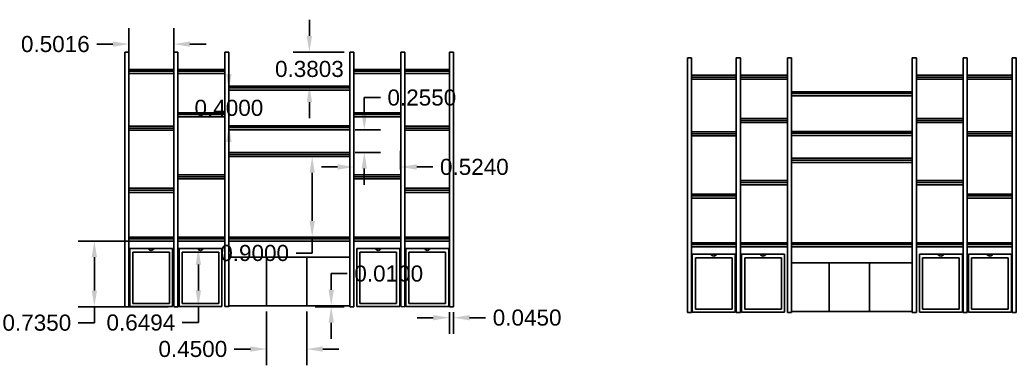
# Model space of a CAD drawing. Header units: millimetres. Extents: x 307.3 to 349.3, y 401.6 to 410.3.
# Drawn here: x 338.14 to 349.27, y 406.16 to 410.02 of the extents above; entities that cross this region are included whole.
import ezdxf

# ---------------------------------------------------------------- set-up
doc = ezdxf.new("R2010")
doc.units = ezdxf.units.MM
doc.layers.add('HATCH1', color=253, linetype='Continuous')
doc.styles.get("Standard").update_dxf_attribs({"font": 'arial.ttf'})
doc.dimstyles.get("Standard").update_dxf_attribs({"dimtxt": 0.18, "dimasz": 0.18, "dimexe": 0.18, "dimexo": 0.0625, "dimgap": 0.09, "dimtad": 0, "dimtih": 1, "dimtoh": 1, "dimdec": 4, "dimzin": 0, "dimdsep": 46, "dimtxsty": 'Standard', "dimcen": 0.09, "dimadec": 0, "dimazin": 0, "dimtfac": 1, "dimtdec": 4, "dimtofl": 0, "dimtmove": 0, "dimatfit": 3, "dimfxl": 1, "dimtolj": 1, "dimtzin": 0, "dimarcsym": 0})

# ---------------------------------------------------------------- blocks, each defined once
blk = doc.blocks.new('*D49')
at = {"layer": 'Defpoints', "color": 0, "transparency": 16777216}
for p in [(339.356, 409.753), (339.356, 409.469), (339.858, 409.469)]:
    blk.add_point(p, dxfattribs=at)
at = {"layer": 'HATCH1', "color": 0, "lineweight": -2, "transparency": 16777216}
for p, q in [((339.356, 409.531), (339.356, 409.933)), ((339.858, 409.531), (339.858, 409.933)), ((339.176, 409.753), (338.996, 409.753)), ((340.038, 409.753), (340.218, 409.753))]:
    blk.add_line(p, q, dxfattribs=at)
at = {"layer": 'HATCH1', "color": 0, "transparency": 16777216}
for points in [[(339.176, 409.783), (339.176, 409.723), (339.356, 409.753)], [(340.038, 409.783), (340.038, 409.723), (339.858, 409.753)]]:
    blk.add_solid(points, dxfattribs=at)
at = {"layer": 'HATCH1', "color": 0, "transparency": 16777216, "insert": (338.533, 409.753), "char_height": 0.18, "attachment_point": 5}
blk.add_mtext('\\A1;0.5016', dxfattribs=at)
blk = doc.blocks.new('*D50')
at = {"layer": 'Defpoints', "color": 0, "transparency": 16777216}
for p in [(341.823, 408.494), (341.404, 407.594), (341.823, 407.594)]:
    blk.add_point(p, dxfattribs=at)
at = {"layer": 'HATCH1', "color": 0, "lineweight": -2, "transparency": 16777216}
for p, q in [((341.761, 408.494), (341.224, 408.494)), ((341.404, 408.314), (341.404, 407.774)), ((341.761, 407.594), (341.224, 407.594)), ((341.404, 407.594), (341.404, 407.414)), ((341.404, 407.414), (341.224, 407.414))]:
    blk.add_line(p, q, dxfattribs=at)
at = {"layer": 'HATCH1', "color": 0, "transparency": 16777216}
for points in [[(341.374, 408.314), (341.434, 408.314), (341.404, 408.494)], [(341.374, 407.774), (341.434, 407.774), (341.404, 407.594)]]:
    blk.add_solid(points, dxfattribs=at)
at = {"layer": 'HATCH1', "color": 0, "transparency": 16777216, "insert": (340.761, 407.414), "char_height": 0.18, "attachment_point": 5}
blk.add_mtext('\\A1;0.9000', dxfattribs=at)
blk = doc.blocks.new('*D51')
at = {"layer": 'Defpoints', "color": 0, "transparency": 16777216}
for p in [(341.617, 406.824), (341.823, 406.824), (341.823, 406.814)]:
    blk.add_point(p, dxfattribs=at)
at = {"layer": 'HATCH1', "color": 0, "lineweight": -2, "transparency": 16777216}
for p, q in [((341.617, 407.004), (341.617, 407.184)), ((341.617, 407.184), (341.797, 407.184)), ((341.761, 406.824), (341.437, 406.824)), ((341.761, 406.814), (341.437, 406.814)), ((341.617, 406.634), (341.617, 406.454))]:
    blk.add_line(p, q, dxfattribs=at)
at = {"layer": 'HATCH1', "color": 0, "transparency": 16777216}
for points in [[(341.587, 407.004), (341.647, 407.004), (341.617, 406.824)], [(341.587, 406.634), (341.647, 406.634), (341.617, 406.814)]]:
    blk.add_solid(points, dxfattribs=at)
at = {"layer": 'HATCH1', "color": 0, "transparency": 16777216, "insert": (342.26, 407.184), "char_height": 0.18, "attachment_point": 5}
blk.add_mtext('\\A1;0.0100', dxfattribs=at)
blk = doc.blocks.new('*D52')
at = {"layer": 'Defpoints', "color": 0, "transparency": 16777216}
for p in [(342.938, 406.814), (342.983, 406.814), (342.983, 406.691)]:
    blk.add_point(p, dxfattribs=at)
at = {"layer": 'HATCH1', "color": 0, "lineweight": -2, "transparency": 16777216}
for p, q in [((342.758, 406.691), (342.578, 406.691)), ((342.938, 406.751), (342.938, 406.511)), ((342.983, 406.751), (342.983, 406.511)), ((343.163, 406.691), (343.343, 406.691))]:
    blk.add_line(p, q, dxfattribs=at)
at = {"layer": 'HATCH1', "color": 0, "transparency": 16777216}
for points in [[(342.758, 406.721), (342.758, 406.661), (342.938, 406.691)], [(343.163, 406.721), (343.163, 406.661), (342.983, 406.691)]]:
    blk.add_solid(points, dxfattribs=at)
at = {"layer": 'HATCH1', "color": 0, "transparency": 16777216, "insert": (343.807, 406.691), "char_height": 0.18, "attachment_point": 5}
blk.add_mtext('\\A1;0.0450', dxfattribs=at)
blk = doc.blocks.new('*D53')
at = {"layer": 'Defpoints', "color": 0, "transparency": 16777216}
for p in [(340.473, 409.239), (340.473, 409.239), (340.473, 408.839)]:
    blk.add_point(p, dxfattribs=at)
at = {"layer": 'HATCH1', "color": 0, "lineweight": -2, "transparency": 16777216}
for p, q in [((340.473, 409.419), (340.473, 409.599)), ((340.536, 409.239), (340.653, 409.239)), ((340.536, 408.839), (340.653, 408.839)), ((340.473, 408.659), (340.473, 408.479))]:
    blk.add_line(p, q, dxfattribs=at)
at = {"layer": 'HATCH1', "color": 0, "transparency": 16777216}
for points in [[(340.443, 409.419), (340.503, 409.419), (340.473, 409.239)], [(340.443, 408.659), (340.503, 408.659), (340.473, 408.839)]]:
    blk.add_solid(points, dxfattribs=at)
at = {"layer": 'HATCH1', "color": 0, "transparency": 16777216, "insert": (340.473, 409.039), "char_height": 0.18, "attachment_point": 5}
blk.add_mtext('\\A1;0.4000', dxfattribs=at)
blk = doc.blocks.new('*D54')
at = {"layer": 'Defpoints', "color": 0, "transparency": 16777216}
for p in [(341.373, 409.664), (341.823, 409.664), (341.823, 409.284)]:
    blk.add_point(p, dxfattribs=at)
at = {"layer": 'HATCH1', "color": 0, "lineweight": -2, "transparency": 16777216}
for p, q in [((341.373, 409.844), (341.373, 410.024)), ((341.761, 409.664), (341.193, 409.664)), ((341.761, 409.284), (341.193, 409.284)), ((341.373, 409.104), (341.373, 408.924))]:
    blk.add_line(p, q, dxfattribs=at)
at = {"layer": 'HATCH1', "color": 0, "transparency": 16777216}
for points in [[(341.343, 409.844), (341.403, 409.844), (341.373, 409.664)], [(341.343, 409.104), (341.403, 409.104), (341.373, 409.284)]]:
    blk.add_solid(points, dxfattribs=at)
at = {"layer": 'HATCH1', "color": 0, "transparency": 16777216, "insert": (341.373, 409.474), "char_height": 0.18, "attachment_point": 5}
blk.add_mtext('\\A1;0.3803', dxfattribs=at)
blk = doc.blocks.new('*D55')
at = {"layer": 'Defpoints', "color": 0, "transparency": 16777216}
for p in [(342.393, 408.378), (341.869, 408.289), (342.393, 408.289)]:
    blk.add_point(p, dxfattribs=at)
at = {"layer": 'HATCH1', "color": 0, "lineweight": -2, "transparency": 16777216}
for p, q in [((341.869, 408.351), (341.869, 408.558)), ((342.393, 408.351), (342.393, 408.558)), ((341.689, 408.378), (341.509, 408.378)), ((342.573, 408.378), (342.753, 408.378))]:
    blk.add_line(p, q, dxfattribs=at)
at = {"layer": 'HATCH1', "color": 0, "transparency": 16777216}
for points in [[(341.689, 408.408), (341.689, 408.348), (341.869, 408.378)], [(342.573, 408.408), (342.573, 408.348), (342.393, 408.378)]]:
    blk.add_solid(points, dxfattribs=at)
at = {"layer": 'HATCH1', "color": 0, "transparency": 16777216, "insert": (343.217, 408.378), "char_height": 0.18, "attachment_point": 5}
blk.add_mtext('\\A1;0.5240', dxfattribs=at)
blk = doc.blocks.new('*D56')
at = {"layer": 'Defpoints', "color": 0, "transparency": 16777216}
for p in [(341.823, 408.794), (341.987, 408.794), (341.823, 408.539)]:
    blk.add_point(p, dxfattribs=at)
at = {"layer": 'HATCH1', "color": 0, "lineweight": -2, "transparency": 16777216}
for p, q in [((341.987, 408.974), (341.987, 409.154)), ((341.987, 409.154), (342.167, 409.154)), ((341.886, 408.794), (342.167, 408.794)), ((341.886, 408.539), (342.167, 408.539)), ((341.987, 408.359), (341.987, 408.179))]:
    blk.add_line(p, q, dxfattribs=at)
at = {"layer": 'HATCH1', "color": 0, "transparency": 16777216}
for points in [[(341.957, 408.974), (342.017, 408.974), (341.987, 408.794)], [(341.957, 408.359), (342.017, 408.359), (341.987, 408.539)]]:
    blk.add_solid(points, dxfattribs=at)
at = {"layer": 'HATCH1', "color": 0, "transparency": 16777216, "insert": (342.63, 409.154), "char_height": 0.18, "attachment_point": 5}
blk.add_mtext('\\A1;0.2550', dxfattribs=at)
blk = doc.blocks.new('*D57')
at = {"layer": 'Defpoints', "color": 0, "transparency": 16777216}
for p in [(339.856, 407.549), (338.969, 406.814), (339.856, 406.814)]:
    blk.add_point(p, dxfattribs=at)
at = {"layer": 'HATCH1', "color": 0, "lineweight": -2, "transparency": 16777216}
for p, q in [((339.794, 407.549), (338.789, 407.549)), ((338.969, 407.369), (338.969, 406.994)), ((339.794, 406.814), (338.789, 406.814)), ((338.969, 406.814), (338.969, 406.634)), ((338.969, 406.634), (338.789, 406.634))]:
    blk.add_line(p, q, dxfattribs=at)
at = {"layer": 'HATCH1', "color": 0, "transparency": 16777216}
for points in [[(338.939, 407.369), (338.999, 407.369), (338.969, 407.549)], [(338.939, 406.994), (338.999, 406.994), (338.969, 406.814)]]:
    blk.add_solid(points, dxfattribs=at)
at = {"layer": 'HATCH1', "color": 0, "transparency": 16777216, "insert": (338.326, 406.634), "char_height": 0.18, "attachment_point": 5}
blk.add_mtext('\\A1;0.7350', dxfattribs=at)
blk = doc.blocks.new('*D58')
at = {"layer": 'Defpoints', "color": 0, "transparency": 16777216}
for p in [(339.844, 407.465), (339.844, 406.816), (340.132, 406.816)]:
    blk.add_point(p, dxfattribs=at)
at = {"layer": 'HATCH1', "color": 0, "lineweight": -2, "transparency": 16777216}
for p, q in [((339.907, 407.465), (340.312, 407.465)), ((340.132, 407.285), (340.132, 406.996)), ((339.907, 406.816), (340.312, 406.816)), ((340.132, 406.816), (340.132, 406.636)), ((340.132, 406.636), (339.952, 406.636))]:
    blk.add_line(p, q, dxfattribs=at)
at = {"layer": 'HATCH1', "color": 0, "transparency": 16777216}
for points in [[(340.102, 407.285), (340.162, 407.285), (340.132, 407.465)], [(340.102, 406.996), (340.162, 406.996), (340.132, 406.816)]]:
    blk.add_solid(points, dxfattribs=at)
at = {"layer": 'HATCH1', "color": 0, "transparency": 16777216, "insert": (339.489, 406.636), "char_height": 0.18, "attachment_point": 5}
blk.add_mtext('\\A1;0.6494', dxfattribs=at)
blk = doc.blocks.new('*D59')
at = {"layer": 'Defpoints', "color": 0, "transparency": 16777216}
for p in [(340.893, 406.824), (341.343, 406.825), (340.893, 406.34)]:
    blk.add_point(p, dxfattribs=at)
at = {"layer": 'HATCH1', "color": 0, "lineweight": -2, "transparency": 16777216}
for p, q in [((340.893, 406.762), (340.893, 406.16)), ((341.343, 406.762), (341.343, 406.16)), ((340.713, 406.34), (340.533, 406.34)), ((341.523, 406.34), (341.703, 406.34))]:
    blk.add_line(p, q, dxfattribs=at)
at = {"layer": 'HATCH1', "color": 0, "transparency": 16777216}
for points in [[(340.713, 406.37), (340.713, 406.31), (340.893, 406.34)], [(341.523, 406.37), (341.523, 406.31), (341.343, 406.34)]]:
    blk.add_solid(points, dxfattribs=at)
at = {"layer": 'HATCH1', "color": 0, "transparency": 16777216, "insert": (340.07, 406.34), "char_height": 0.18, "attachment_point": 5}
blk.add_mtext('\\A1;0.4500', dxfattribs=at)

msp = doc.modelspace()

# ---------------------------------------------------------------- linework, layer by layer
at = {"layer": 'HATCH1', "color": 114, "true_color": 0x139b48}
for p, q in [((339.311, 409.6639), (339.311, 406.8139)), ((339.311, 409.6639), (339.356, 409.6639)), ((339.356, 406.8139), (339.356, 409.6639)), ((339.856, 409.6639), (339.856, 406.81503)), ((339.856, 409.6639), (339.88099, 409.6639)), ((339.88099, 409.6639), (339.90349, 409.6639)), ((339.90349, 409.6639), (339.90349, 406.8139)), ((340.47349, 409.6639), (340.42849, 409.6639)), ((340.42849, 409.6639), (340.42849, 406.81503)), ((340.47349, 409.6639), (340.47349, 406.8139)), ((340.47349, 409.6639), (340.47349, 409.4639)), ((341.82349, 406.8142), (341.82349, 409.6642)), ((341.82349, 409.6642), (341.86849, 409.6642)), ((341.86849, 409.6642), (341.86849, 406.8142)), ((342.39349, 409.6639), (342.39349, 406.81503)), ((342.43849, 409.6639), (342.39349, 409.6639)), ((342.43849, 409.6639), (342.43849, 406.8139)), ((342.93849, 406.8139), (342.93849, 409.6639)), ((342.93849, 409.6639), (342.93849, 409.5139)), ((342.93849, 409.6639), (342.98349, 409.6639)), ((342.98349, 406.8139), (342.98349, 409.6639)), ((345.60055, 409.59973), (345.60055, 406.74973)), ((345.60055, 409.59973), (345.64555, 409.59973)), ((345.64555, 406.74973), (345.64555, 409.59973)), ((346.14555, 409.59973), (346.14555, 406.75085)), ((346.14555, 409.59973), (346.17053, 409.59973)), ((346.17053, 409.59973), (346.19303, 409.59973)), ((346.19303, 409.59973), (346.19303, 406.74973)), ((346.76303, 409.59973), (346.71803, 409.59973)), ((346.71803, 409.59973), (346.71803, 406.75085)), ((346.76303, 409.59973), (346.76303, 406.74973)), ((346.76303, 409.59973), (346.76303, 409.39973)), ((348.11304, 406.75003), (348.11304, 409.60003)), ((348.11304, 409.60003), (348.15804, 409.60003)), ((348.15804, 409.60003), (348.15804, 406.75003)), ((348.68303, 409.59973), (348.68303, 406.75085)), ((348.72803, 409.59973), (348.68303, 409.59973)), ((348.72803, 409.59973), (348.72803, 406.74973)), ((349.22803, 406.74973), (349.22803, 409.59973)), ((349.22803, 409.59973), (349.22803, 409.44973)), ((349.22803, 409.59973), (349.27303, 409.59973)), ((349.27303, 406.74973), (349.27303, 409.59973)), ((339.83575, 409.4689), (339.35631, 409.4689)), ((339.35631, 409.4239), (339.83094, 409.4239)), ((339.85794, 409.4689), (339.82099, 409.4689)), ((339.82293, 409.4239), (339.85794, 409.4239)), ((340.40434, 409.4689), (339.90379, 409.4689)), ((339.90379, 409.4239), (340.42882, 409.4239)), ((341.86751, 409.4239), (342.39379, 409.4239)), ((342.44167, 409.4239), (342.93938, 409.4239)), ((346.1253, 409.40473), (345.64586, 409.40473)), ((346.14749, 409.40473), (346.11053, 409.40473)), ((346.69388, 409.40473), (346.19334, 409.40473)), ((340.47349, 409.2839), (341.82349, 409.2839)), ((345.64586, 409.35973), (346.12048, 409.35973)), ((346.11247, 409.35973), (346.14749, 409.35973)), ((346.19334, 409.35973), (346.71837, 409.35973)), ((348.15706, 409.35973), (348.68334, 409.35973)), ((348.73122, 409.35973), (349.22892, 409.35973)), ((340.47349, 409.2389), (341.82349, 409.2389)), ((340.47349, 409.2389), (341.82349, 409.2389)), ((346.76303, 409.21973), (348.11304, 409.21973)), ((346.76303, 409.17473), (348.11304, 409.17473)), ((346.76303, 409.17473), (348.11304, 409.17473)), ((339.90405, 408.9389), (340.40349, 408.9389)), ((339.90405, 408.9389), (340.40267, 408.9389)), ((339.90405, 408.9389), (340.40036, 408.9389)), ((339.90405, 408.9389), (340.42834, 408.9389)), ((341.87393, 408.9389), (342.39242, 408.9389)), ((341.89349, 408.9389), (342.39375, 408.9389)), ((341.89349, 408.9389), (342.3958, 408.9389)), ((341.89349, 408.9389), (342.39785, 408.9389)), ((340.47349, 408.8389), (341.82349, 408.8389)), ((340.47349, 408.8389), (341.82349, 408.8389)), ((341.14849, 408.8389), (340.47349, 408.8389)), ((340.47349, 408.8389), (341.82349, 408.8389)), ((346.1936, 408.87473), (346.69303, 408.87473)), ((346.1936, 408.87473), (346.69222, 408.87473)), ((346.1936, 408.87473), (346.68991, 408.87473)), ((346.1936, 408.87473), (346.71789, 408.87473)), ((348.16348, 408.87473), (348.68196, 408.87473)), ((348.18303, 408.87473), (348.6833, 408.87473)), ((348.18303, 408.87473), (348.68535, 408.87473)), ((348.18303, 408.87473), (348.68739, 408.87473)), ((339.35925, 408.7889), (339.8328, 408.7889)), ((339.35925, 408.7889), (339.85792, 408.7889)), ((339.35969, 408.7889), (339.83641, 408.7889)), ((340.47349, 408.7939), (341.82349, 408.7939)), ((340.47349, 408.7939), (341.82349, 408.7939)), ((340.47349, 408.7939), (341.82349, 408.7939)), ((342.43903, 408.7889), (342.93849, 408.7889)), ((342.43903, 408.7889), (342.93849, 408.7889)), ((342.43903, 408.7889), (342.93849, 408.7889)), ((345.64879, 408.72473), (346.12234, 408.72473)), ((345.64879, 408.72473), (346.14746, 408.72473)), ((345.64923, 408.72473), (346.12595, 408.72473)), ((346.76303, 408.77473), (348.11304, 408.77473)), ((346.76303, 408.77473), (348.11304, 408.77473)), ((347.43803, 408.77473), (346.76303, 408.77473)), ((346.76303, 408.77473), (348.11304, 408.77473)), ((346.76303, 408.72973), (348.11304, 408.72973)), ((346.76303, 408.72973), (348.11304, 408.72973)), ((346.76303, 408.72973), (348.11304, 408.72973)), ((348.72857, 408.72473), (349.22803, 408.72473)), ((348.72857, 408.72473), (349.22803, 408.72473)), ((348.72857, 408.72473), (349.22803, 408.72473)), ((341.14849, 408.5389), (340.47349, 408.5389)), ((340.47349, 408.5389), (341.82349, 408.5389)), ((341.14849, 408.5389), (340.47349, 408.5389)), ((340.47349, 408.5389), (341.82349, 408.5389)), ((340.47349, 407.5939), (340.47349, 408.4939)), ((340.47349, 407.5939), (340.47349, 408.4939)), ((340.47349, 408.4939), (341.82349, 408.4939)), ((340.47349, 408.4939), (341.82349, 408.4939)), ((340.47349, 408.4939), (341.82349, 408.4939)), ((340.47349, 408.4939), (341.82349, 408.4939)), ((347.43803, 408.47473), (346.76303, 408.47473)), ((346.76303, 408.47473), (348.11304, 408.47473)), ((347.43803, 408.47473), (346.76303, 408.47473)), ((346.76303, 408.47473), (348.11304, 408.47473)), ((346.76303, 407.52973), (346.76303, 408.42973)), ((346.76303, 407.52973), (346.76303, 408.42973)), ((346.76303, 408.42973), (348.11304, 408.42973)), ((346.76303, 408.42973), (348.11304, 408.42973)), ((346.76303, 408.42973), (348.11304, 408.42973)), ((346.76303, 408.42973), (348.11304, 408.42973)), ((339.90349, 408.2439), (340.40267, 408.2439)), ((339.90349, 408.2439), (340.04796, 408.2439)), ((339.90349, 408.2439), (340.40036, 408.2439)), ((339.90349, 408.2439), (340.42607, 408.2439)), ((341.86946, 408.2439), (342.39195, 408.2439)), ((341.89349, 408.2439), (342.39426, 408.2439)), ((341.89349, 408.2439), (342.12046, 408.2439)), ((341.89349, 408.2439), (342.39195, 408.2439)), ((346.19303, 408.17973), (346.69222, 408.17973)), ((346.19303, 408.17973), (346.33751, 408.17973)), ((346.19303, 408.17973), (346.68991, 408.17973)), ((346.19303, 408.17973), (346.71562, 408.17973)), ((348.15901, 408.17973), (348.6815, 408.17973)), ((348.18303, 408.17973), (348.6838, 408.17973)), ((348.18303, 408.17973), (348.41001, 408.17973)), ((348.18303, 408.17973), (348.6815, 408.17973)), ((339.356, 407.5939), (339.356, 408.0939)), ((339.35943, 408.0939), (339.85829, 408.0939)), ((339.35943, 408.0939), (339.85909, 408.0939)), ((342.43873, 408.0939), (342.93849, 408.0939)), ((342.43873, 408.0939), (342.93849, 408.0939)), ((345.64555, 407.52973), (345.64555, 408.02973)), ((345.64898, 408.02973), (346.14784, 408.02973)), ((345.64898, 408.02973), (346.14863, 408.02973)), ((348.72827, 408.02973), (349.22803, 408.02973)), ((348.72827, 408.02973), (349.22803, 408.02973)), ((339.856, 407.5939), (339.82099, 407.5939)), ((340.40349, 407.5939), (339.90349, 407.5939)), ((340.47774, 407.5939), (341.82349, 407.5939)), ((342.43849, 407.5939), (342.47599, 407.5939)), ((339.35441, 407.5489), (339.83352, 407.5489)), ((339.82346, 407.5489), (339.856, 407.5489)), ((339.90349, 407.5489), (340.42933, 407.5489)), ((340.4752, 407.5489), (341.82349, 407.5489)), ((341.86945, 407.5489), (342.39349, 407.5489)), ((342.43849, 407.5489), (342.47968, 407.5489)), ((342.4585, 407.5489), (342.93849, 407.5489)), ((345.64395, 407.48473), (346.12307, 407.48473)), ((346.14555, 407.52973), (346.11053, 407.52973)), ((346.113, 407.48473), (346.14555, 407.48473)), ((346.69303, 407.52973), (346.19303, 407.52973)), ((346.19303, 407.48473), (346.71888, 407.48473)), ((346.76474, 407.48473), (348.11304, 407.48473)), ((346.76728, 407.52973), (348.11304, 407.52973)), ((348.159, 407.48473), (348.68303, 407.48473)), ((348.72803, 407.52973), (348.76553, 407.52973)), ((348.72803, 407.48473), (348.76923, 407.48473)), ((348.74805, 407.48473), (349.22803, 407.48473)), ((339.36431, 406.81558), (339.36431, 407.46503)), ((339.36431, 407.46503), (339.84431, 407.46503)), ((339.36431, 407.46503), (339.84431, 407.46503)), ((339.36431, 407.38463), (339.36431, 407.46503)), ((339.80931, 407.42399), (339.39931, 407.42399)), ((339.39931, 407.42399), (339.39931, 406.85058)), ((339.80931, 406.85058), (339.80931, 407.42399)), ((339.84431, 407.46503), (339.84431, 406.81558)), ((339.84431, 407.38463), (339.84431, 407.46503)), ((339.91583, 406.81558), (339.91583, 407.46503)), ((339.91583, 407.46503), (340.39583, 407.46503)), ((339.91583, 407.46503), (340.39583, 407.46503)), ((339.91583, 407.38463), (339.91583, 407.46503)), ((340.36083, 407.42399), (339.95083, 407.42399)), ((339.95083, 407.42399), (339.95083, 406.85058)), ((340.36083, 406.85058), (340.36083, 407.42399)), ((340.39583, 407.46503), (340.39583, 406.81558)), ((340.39583, 407.38463), (340.39583, 407.46503)), ((341.82374, 407.3692), (340.47349, 407.3692)), ((340.47349, 407.3692), (341.82349, 407.3692)), ((340.89349, 406.8242), (340.89349, 407.36909)), ((340.89349, 407.36909), (341.34349, 407.36909)), ((341.34349, 407.36909), (341.34349, 406.82457)), ((341.90306, 406.81558), (341.90306, 407.46503)), ((341.90306, 407.46503), (342.38306, 407.46503)), ((341.90306, 407.46503), (342.38306, 407.46503)), ((341.90306, 407.38463), (341.90306, 407.46503)), ((342.34806, 407.42399), (341.93806, 407.42399)), ((341.93806, 407.42399), (341.93806, 406.85058)), ((342.34806, 406.85058), (342.34806, 407.42399)), ((342.38306, 407.46503), (342.38306, 406.81558)), ((342.38306, 407.38463), (342.38306, 407.46503)), ((342.45109, 406.81558), (342.45109, 407.46503)), ((342.45109, 407.46503), (342.93109, 407.46503)), ((342.45109, 407.46503), (342.93109, 407.46503)), ((342.45109, 407.38463), (342.45109, 407.46503)), ((342.89609, 407.42399), (342.48609, 407.42399)), ((342.48609, 407.42399), (342.48609, 406.85058)), ((342.89609, 406.85058), (342.89609, 407.42399)), ((342.93109, 407.46503), (342.93109, 406.81558)), ((342.93109, 407.38463), (342.93109, 407.46503)), ((345.65386, 406.75141), (345.65386, 407.40085)), ((345.65386, 407.40085), (346.13386, 407.40085)), ((345.65386, 407.40085), (346.13386, 407.40085)), ((345.65386, 407.32045), (345.65386, 407.40085)), ((346.09886, 407.35981), (345.68886, 407.35981)), ((345.68886, 407.35981), (345.68886, 406.78641)), ((346.09886, 406.78641), (346.09886, 407.35981)), ((346.13386, 407.40085), (346.13386, 406.75141)), ((346.13386, 407.32045), (346.13386, 407.40085)), ((346.20537, 406.75141), (346.20537, 407.40085)), ((346.20537, 407.40085), (346.68537, 407.40085)), ((346.20537, 407.40085), (346.68537, 407.40085)), ((346.20537, 407.32045), (346.20537, 407.40085)), ((346.65037, 407.35981), (346.24037, 407.35981)), ((346.24037, 407.35981), (346.24037, 406.78641)), ((346.65037, 406.78641), (346.65037, 407.35981)), ((346.68537, 407.40085), (346.68537, 406.75141)), ((346.68537, 407.32045), (346.68537, 407.40085)), ((348.19261, 406.75141), (348.19261, 407.40085)), ((348.19261, 407.40085), (348.67261, 407.40085)), ((348.19261, 407.40085), (348.67261, 407.40085)), ((348.19261, 407.32045), (348.19261, 407.40085)), ((348.63761, 407.35981), (348.22761, 407.35981)), ((348.22761, 407.35981), (348.22761, 406.78641)), ((348.63761, 406.78641), (348.63761, 407.35981)), ((348.67261, 407.40085), (348.67261, 406.75141)), ((348.67261, 407.32045), (348.67261, 407.40085)), ((348.74063, 406.75141), (348.74063, 407.40085)), ((348.74063, 407.40085), (349.22063, 407.40085)), ((348.74063, 407.40085), (349.22063, 407.40085)), ((348.74063, 407.32045), (348.74063, 407.40085)), ((349.18563, 407.35981), (348.77563, 407.35981)), ((348.77563, 407.35981), (348.77563, 406.78641)), ((349.18563, 406.78641), (349.18563, 407.35981)), ((349.22063, 407.40085), (349.22063, 406.75141)), ((349.22063, 407.32045), (349.22063, 407.40085)), ((348.11329, 407.30503), (346.76303, 407.30503)), ((346.76303, 407.30503), (348.11304, 407.30503)), ((347.18304, 406.76003), (347.18304, 407.30491)), ((347.18304, 407.30491), (347.63304, 407.30491)), ((347.63304, 407.30491), (347.63304, 406.7604)), ((339.311, 406.8139), (339.356, 406.8139)), ((339.311, 406.8139), (339.356, 406.8139)), ((339.311, 406.8139), (339.356, 406.8139)), ((339.84431, 406.81558), (339.36431, 406.81558)), ((339.39931, 406.85058), (339.80931, 406.85058)), ((339.90349, 406.8139), (339.856, 406.8139)), ((340.39583, 406.81558), (339.91583, 406.81558)), ((339.95083, 406.85058), (340.36083, 406.85058)), ((340.42849, 406.81503), (340.47349, 406.81503)), ((340.47349, 406.8139), (340.47349, 406.8439)), ((340.47349, 406.8242), (341.82349, 406.8242)), ((340.47349, 406.8242), (340.89349, 406.8242)), ((341.82349, 406.8242), (341.12349, 406.8242)), ((341.82349, 406.8142), (341.86849, 406.8142)), ((341.86849, 406.8142), (341.82349, 406.8142)), ((341.86849, 406.8142), (341.82349, 406.8142)), ((341.86621, 406.8142), (341.86849, 406.8142)), ((342.38306, 406.81558), (341.90306, 406.81558)), ((341.93806, 406.85058), (342.34806, 406.85058)), ((342.43849, 406.8139), (342.39349, 406.81503)), ((342.93109, 406.81558), (342.45109, 406.81558)), ((342.48609, 406.85058), (342.89609, 406.85058)), ((342.98349, 406.8139), (342.93849, 406.8139)), ((345.60055, 406.74973), (345.64555, 406.74973)), ((345.60055, 406.74973), (345.64555, 406.74973)), ((345.60055, 406.74973), (345.64555, 406.74973)), ((346.13386, 406.75141), (345.65386, 406.75141)), ((345.68886, 406.78641), (346.09886, 406.78641)), ((346.19303, 406.74973), (346.14555, 406.74973)), ((346.68537, 406.75141), (346.20537, 406.75141)), ((346.24037, 406.78641), (346.65037, 406.78641)), ((346.71803, 406.75085), (346.76303, 406.75085)), ((346.76303, 406.74973), (346.76303, 406.77973)), ((346.76303, 406.76003), (348.11304, 406.76003)), ((346.76303, 406.76003), (347.18304, 406.76003)), ((348.11304, 406.76003), (347.41304, 406.76003)), ((348.11304, 406.75003), (348.15804, 406.75003)), ((348.15804, 406.75003), (348.11304, 406.75003)), ((348.15804, 406.75003), (348.11304, 406.75003)), ((348.15575, 406.75003), (348.15804, 406.75003)), ((348.67261, 406.75141), (348.19261, 406.75141)), ((348.22761, 406.78641), (348.63761, 406.78641)), ((348.72803, 406.74973), (348.68303, 406.75085)), ((349.22063, 406.75141), (348.74063, 406.75141)), ((348.77563, 406.78641), (349.18563, 406.78641)), ((349.27303, 406.74973), (349.22803, 406.74973))]:
    msp.add_line(p, q, dxfattribs=at)
at = {"layer": 'HATCH1', "color": 215, "true_color": 0xa953a0}
for p, q in [((339.83327, 409.4689), (339.35631, 409.4689)), ((339.35631, 409.4489), (339.83014, 409.4489)), ((339.85794, 409.4689), (339.82293, 409.4689)), ((339.82293, 409.4489), (339.85794, 409.4489)), ((340.42789, 409.4689), (339.90379, 409.4689)), ((339.90379, 409.4489), (340.42882, 409.4489)), ((341.87031, 409.4489), (342.39379, 409.4489)), ((342.39387, 409.4689), (341.87171, 409.4689)), ((342.93849, 409.4689), (342.44167, 409.4689)), ((342.44167, 409.4489), (342.93893, 409.4489)), ((346.12281, 409.40473), (345.64586, 409.40473)), ((345.64586, 409.38473), (346.11968, 409.38473)), ((346.14749, 409.40473), (346.11247, 409.40473)), ((346.11247, 409.38473), (346.14749, 409.38473)), ((346.71744, 409.40473), (346.19334, 409.40473)), ((346.19334, 409.38473), (346.71837, 409.38473)), ((348.15986, 409.38473), (348.68334, 409.38473)), ((348.68341, 409.40473), (348.16126, 409.40473)), ((349.22803, 409.40473), (348.73122, 409.40473)), ((348.73122, 409.38473), (349.22848, 409.38473)), ((341.82349, 409.2839), (340.47349, 409.2839)), ((340.47349, 409.2639), (341.82349, 409.2639)), ((348.11304, 409.21973), (346.76303, 409.21973)), ((346.76303, 409.19973), (348.11304, 409.19973)), ((339.90296, 408.9639), (340.42834, 408.9639)), ((340.42913, 408.9839), (339.90515, 408.9839)), ((342.39242, 408.9839), (341.86822, 408.9839)), ((341.87108, 408.9639), (342.39402, 408.9639)), ((346.71867, 408.91973), (346.19469, 408.91973)), ((348.68196, 408.91973), (348.15777, 408.91973)), ((339.35881, 408.8139), (339.85712, 408.8139)), ((339.86025, 408.8339), (339.3599, 408.8339)), ((341.82349, 408.8389), (340.47349, 408.8389)), ((340.47349, 408.8189), (341.82349, 408.8189)), ((342.93849, 408.8339), (342.43903, 408.8339)), ((342.43903, 408.8139), (342.93849, 408.8139)), ((346.19251, 408.89973), (346.71789, 408.89973)), ((348.16062, 408.89973), (348.68356, 408.89973)), ((345.64836, 408.74973), (346.14667, 408.74973)), ((346.14979, 408.76973), (345.64944, 408.76973)), ((348.11304, 408.77473), (346.76303, 408.77473)), ((346.76303, 408.75473), (348.11304, 408.75473)), ((349.22803, 408.76973), (348.72857, 408.76973)), ((348.72857, 408.74973), (349.22803, 408.74973)), ((341.82349, 408.5389), (340.47349, 408.5389)), ((341.82349, 408.5389), (340.47349, 408.5389)), ((340.47349, 408.5189), (341.82349, 408.5189)), ((340.47349, 408.5189), (341.82349, 408.5189)), ((348.11304, 408.47473), (346.76303, 408.47473)), ((348.11304, 408.47473), (346.76303, 408.47473)), ((346.76303, 408.45473), (348.11304, 408.45473)), ((346.76303, 408.45473), (348.11304, 408.45473)), ((340.4273, 408.2889), (339.90349, 408.2889)), ((339.90349, 408.2689), (340.4273, 408.2689)), ((341.86504, 408.2689), (342.39349, 408.2689)), ((342.39349, 408.2889), (341.86946, 408.2889)), ((339.86142, 408.1389), (339.36402, 408.1389)), ((342.93849, 408.1389), (342.43873, 408.1389)), ((346.71685, 408.22473), (346.19303, 408.22473)), ((346.19303, 408.20473), (346.71685, 408.20473)), ((348.15459, 408.20473), (348.68303, 408.20473)), ((348.68303, 408.22473), (348.15901, 408.22473)), ((339.36402, 408.1189), (339.85829, 408.1189)), ((342.43873, 408.1189), (342.93849, 408.1189)), ((346.15096, 408.07473), (345.65357, 408.07473)), ((345.65357, 408.05473), (346.14784, 408.05473)), ((349.22803, 408.07473), (348.72827, 408.07473)), ((348.72827, 408.05473), (349.22803, 408.05473)), ((339.83585, 407.5939), (339.36038, 407.5939)), ((339.856, 407.5939), (339.82099, 407.5939)), ((340.42771, 407.5939), (339.90349, 407.5939)), ((341.82349, 407.5939), (340.47353, 407.5939)), ((341.86945, 407.5939), (342.39349, 407.5939)), ((342.47599, 407.5939), (342.43849, 407.5939)), ((342.45972, 407.5939), (342.93849, 407.5939)), ((339.35889, 407.5739), (339.83272, 407.5739)), ((339.82099, 407.5739), (339.856, 407.5739)), ((339.90349, 407.5739), (340.42852, 407.5739)), ((340.47353, 407.5739), (341.82349, 407.5739)), ((341.8684, 407.5739), (342.39349, 407.5739)), ((342.43849, 407.5739), (342.47286, 407.5739)), ((342.45972, 407.5739), (342.93849, 407.5739)), ((345.64843, 407.50973), (346.12227, 407.50973)), ((346.1254, 407.52973), (345.64993, 407.52973)), ((346.14555, 407.52973), (346.11053, 407.52973)), ((346.11053, 407.50973), (346.14555, 407.50973)), ((346.71725, 407.52973), (346.19303, 407.52973)), ((346.19303, 407.50973), (346.71806, 407.50973)), ((348.11304, 407.52973), (346.76307, 407.52973)), ((346.76307, 407.50973), (348.11304, 407.50973)), ((348.15794, 407.50973), (348.68303, 407.50973)), ((348.159, 407.52973), (348.68303, 407.52973)), ((348.76553, 407.52973), (348.72803, 407.52973)), ((348.72803, 407.50973), (348.76241, 407.50973)), ((348.74926, 407.52973), (349.22803, 407.52973)), ((348.74926, 407.50973), (349.22803, 407.50973))]:
    msp.add_line(p, q, dxfattribs=at)
at = {"layer": 'HATCH1', "color": 175, "true_color": 0x4554a5}
for p, q in [((339.356, 407.5939), (339.356, 407.96271)), ((342.93849, 407.5939), (342.93849, 407.83704)), ((345.64555, 407.52973), (345.64555, 407.89854)), ((349.22803, 407.52973), (349.22803, 407.77287))]:
    msp.add_line(p, q, dxfattribs=at)
at = {"layer": 'HATCH1', "color": 114, "true_color": 0x139b48}
for centre in [(339.60375, 407.47713), (340.15527, 407.47713), (342.1425, 407.47713), (342.69052, 407.47713), (345.8933, 407.41296), (346.44481, 407.41296), (348.43205, 407.41296), (348.98007, 407.41296)]:
    msp.add_arc(centre, 0.0325, 202.619865, 337.380135, dxfattribs=at)

# ---------------------------------------------------------------- dimensions: what is measured, and where the dimension line sits
at = {"layer": 'HATCH1', "color": 175, "true_color": 0x4554a5}
for base, p1, p2, picture, middle in [((339.35631, 409.75329), (339.85794, 409.4689), (339.35631, 409.4689), '*D49', (338.53274, 409.75329)), ((342.39349, 408.37811), (341.86946, 408.2889), (342.39349, 408.2889), '*D55', (343.21681, 408.37811)), ((340.89349, 406.34022), (341.34349, 406.82457), (340.89349, 406.8242), '*D59', (340.07017, 406.34022)), ((342.98349, 406.69103), (342.93849, 406.8139), (342.98349, 406.8139), '*D52', (343.80681, 406.69103))]:
    dim = msp.add_linear_dim(base=base, p1=p1, p2=p2, dimstyle='Standard', dxfattribs=at)
    dim.commit()
    dim.dimension.update_dxf_attribs({"geometry": picture, "text_midpoint": middle})
for base, p1, p2, picture, middle in [((341.37302, 409.6642), (341.82349, 409.2839), (341.82349, 409.6642), '*D54', (341.37302, 409.47405)), ((340.47349, 409.2389), (340.47349, 408.8389), (340.47349, 409.2389), '*D53', (340.47349, 409.0389)), ((341.98674, 408.7939), (341.82349, 408.5389), (341.82349, 408.7939), '*D56', (342.63006, 409.1539)), ((341.40438, 407.5939), (341.82349, 408.4939), (341.82349, 407.5939), '*D50', (340.76106, 407.4139)), ((338.96915, 406.8139), (339.856, 407.5489), (339.856, 406.8139), '*D57', (338.32583, 406.6339)), ((340.132172, 406.815584), (339.844315, 407.465026), (339.844315, 406.815584), '*D58', (339.488911, 406.635584)), ((341.61696, 406.8242), (341.82349, 406.8142), (341.82349, 406.8242), '*D51', (342.26029, 407.1842))]:
    dim = msp.add_linear_dim(base=base, p1=p1, p2=p2, angle=90, dimstyle='Standard', dxfattribs=at)
    dim.commit()
    dim.dimension.update_dxf_attribs({"geometry": picture, "text_midpoint": middle})

doc.saveas('drawing.dxf')
